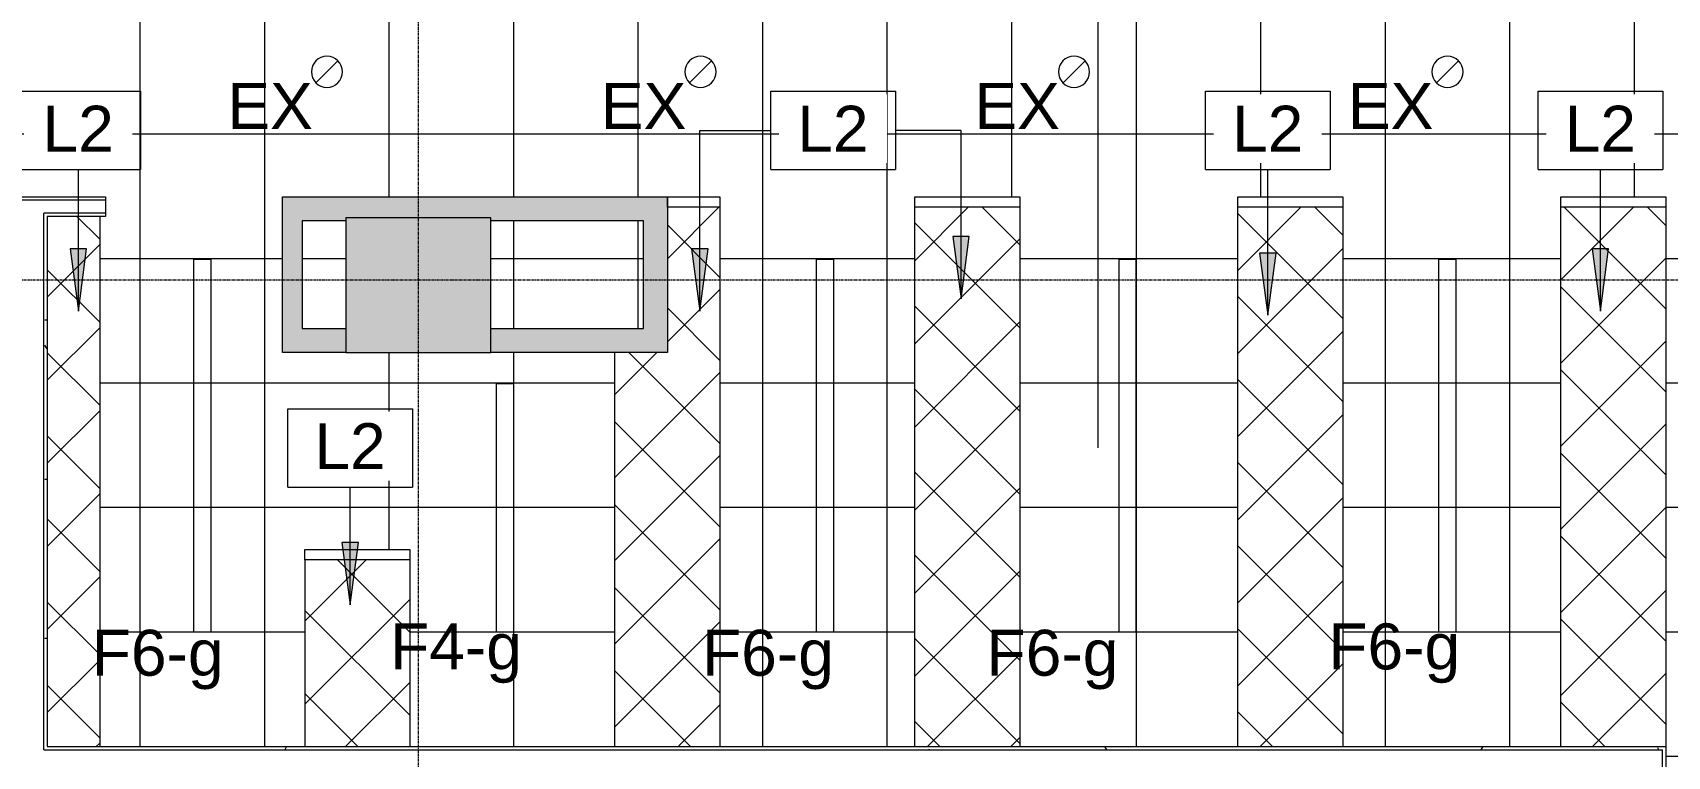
# Model space of a CAD drawing. Header units: inches. Extents: x -203 to 2908, y -968 to 768.
# Drawn here: x 1180.4 to 1495.5, y -107.2 to 32.3 of the extents above; entities that cross this region are included whole.
import ezdxf

# ---------------------------------------------------------------- set-up
doc = ezdxf.new("R2010")
doc.units = ezdxf.units.IN
doc.header["$MEASUREMENT"] = 0
doc.linetypes.add('Grid Line 1_2_', pattern=[0.875, 0.5, -0.125, 0.125, -0.125])
for name, color, linetype, lineweight in [('A-ANNO-KEYN', 231, 'Continuous', 9), ('A-AREA-IDEN', 2, 'Continuous', 9), ('A-CLNG', 13, 'Continuous', 13), ('A-CLNG-PATT', 13, 'Continuous', 13), ('A-DETL-GENF', 92, 'Continuous', 9), ('A-DETL-THIN', 151, 'Continuous', 9), ('A-WALL', 113, 'Continuous', 13), ('A-WALL-PATT', 111, 'Continuous', 13), ('E-LITE-EQPM', 33, 'Continuous', 9), ('E-LITE-EQPM-IDEN', 33, 'Continuous', 9), ('I-WALL', 2, 'Continuous', 13), ('Q-CASE', 31, 'Continuous', 9), ('S-GRID', 1, 'Continuous', 9)]:
    doc.layers.add(name, color=color, linetype=linetype, lineweight=lineweight)
doc.styles.add('Arial', font='arial.ttf', dxfattribs={"height": 8.851796})
pattern_1 = [(0, (0, 0), (30.72, 7.68), [1.267, -21.773, 1.267, -21.773, -122.88]), (0, (0, 0), (30.72, 7.68), [-46.08, 1.267, -44.813, 1.267, -21.773, -53.76]), (0, (0, 0), (30.72, 7.68), [-115.2, 1.267, -14.093, 1.267, -37.133]), (120, (11.52, 3.84), (-22.011075, 22.7643), [1.267, -21.773, 1.267, -21.773, -122.88]), (120, (11.52, 3.84), (-22.011075, 22.7643), [-46.08, 1.267, -44.813, 1.267, -21.773, -53.76]), (120, (11.52, 3.84), (-22.011075, 22.7643), [-115.2, 1.267, -14.093, 1.267, -37.133]), (240, (15.36, 19.2), (-8.708925, -30.4443), [1.267, -21.773, 1.267, -21.773, -122.88]), (240, (15.36, 19.2), (-8.708925, -30.4443), [-46.08, 1.267, -44.813, 1.267, -21.773, -53.76]), (240, (15.36, 19.2), (-8.708925, -30.4443), [-115.2, 1.267, -14.093, 1.267, -37.133])]
pattern_2 = [(45, (0, 0), (-8.01223, 8.01223), []), (135, (0, 0), (-8.01223, -8.01223), [])]

# ---------------------------------------------------------------- blocks, each defined once
blk = doc.blocks.new('Casework 29 - Casework 15-5050324-LEVEL 8 - RCP')
at = {"layer": 'Q-CASE'}
h = blk.add_hatch(dxfattribs=at)
h.set_pattern_fill('FP_8', color=256, style=0, pattern_type=2)
h.set_pattern_definition(pattern_2)
h.paths.add_polyline_path([(1492.05, -105.34), (1495.17, -105.34), (1495.17, -1.34), (1474.92, -1.34), (1474.92, -105.34), (1491.42, -105.34)], flags=0)
at = {"layer": 'Q-CASE', "lineweight": 20}
for p, q in [((1474.92, -1.34), (1474.92, 0.66)), ((1474.92, 0.66), (1495.17, 0.66)), ((1495.17, 0.66), (1495.17, -1.34)), ((1495.17, -1.34), (1474.92, -1.34))]:
    blk.add_line(p, q, dxfattribs=at)
at = {"layer": 'Q-CASE'}
for p, q in [((1474.92, -105.34), (1474.92, -1.34)), ((1495.17, -1.34), (1495.17, -105.34))]:
    blk.add_line(p, q, dxfattribs=at)
blk = doc.blocks.new('L-Recessed Circular - Downlight - 6_ EXISTING-5102174-LEVEL 8 - RCP')
at = {"layer": 'E-LITE-EQPM'}
for q in [(-2.12, -2.12), (2.12, 2.12)]:
    blk.add_line((0, 0), q, dxfattribs=at)
for start, end in [(360, 180), (180, 360)]:
    blk.add_arc((0, 0), 3, start, end, dxfattribs=at)
blk = doc.blocks.new('Casework 24 - Casework 15-5356389-LEVEL 8 - RCP')
at = {"layer": 'Q-CASE'}
h = blk.add_hatch(dxfattribs=at)
h.set_pattern_fill('FP_8', color=256, style=0, pattern_type=2)
h.set_pattern_definition(pattern_2)
h.paths.add_polyline_path([(1432.92, -105.34), (1432.92, -1.34), (1412.67, -1.34), (1412.67, -105.34)], flags=0)
at = {"layer": 'Q-CASE', "lineweight": 20}
for p, q in [((1412.67, -1.34), (1412.67, 0.66)), ((1412.67, 0.66), (1432.92, 0.66)), ((1432.92, 0.66), (1432.92, -1.34)), ((1432.92, -1.34), (1412.67, -1.34))]:
    blk.add_line(p, q, dxfattribs=at)
at = {"layer": 'Q-CASE'}
for p, q in [((1412.67, -105.34), (1412.67, -1.34)), ((1432.92, -1.34), (1432.92, -105.34))]:
    blk.add_line(p, q, dxfattribs=at)
blk = doc.blocks.new('Casework 22 - Casework 15-5356455-LEVEL 8 - RCP')
at = {"layer": 'Q-CASE'}
h = blk.add_hatch(dxfattribs=at)
h.set_pattern_fill('FP_8', color=256, style=0, pattern_type=2)
h.set_pattern_definition(pattern_2)
h.paths.add_polyline_path([(1358.79, -105.34), (1370.67, -105.34), (1370.67, -1.34), (1350.42, -1.34), (1350.42, -105.34)], flags=0)
at = {"layer": 'Q-CASE', "lineweight": 20}
for p, q in [((1350.42, -1.34), (1350.42, 0.66)), ((1350.42, 0.66), (1370.67, 0.66)), ((1370.67, 0.66), (1370.67, -1.34)), ((1370.67, -1.34), (1350.42, -1.34))]:
    blk.add_line(p, q, dxfattribs=at)
at = {"layer": 'Q-CASE'}
for p, q in [((1350.42, -105.34), (1350.42, -1.34)), ((1370.67, -1.34), (1370.67, -105.34))]:
    blk.add_line(p, q, dxfattribs=at)
blk = doc.blocks.new('Casework 13 - Casework 15-5356964-LEVEL 8 - RCP')
at = {"layer": 'Q-CASE'}
h = blk.add_hatch(dxfattribs=at)
h.set_pattern_fill('FP_8', color=256, style=0, pattern_type=2)
h.set_pattern_definition(pattern_2)
h.paths.add_polyline_path([(1312.86, -105.34), (1312.86, -1.34), (1302.73, -1.34), (1302.73, -29.34), (1292.61, -29.34), (1292.61, -105.34)], flags=0)
at = {"layer": 'Q-CASE', "lineweight": 20}
for p, q in [((1302.73, -1.34), (1302.73, 0.66)), ((1302.73, 0.66), (1312.86, 0.66)), ((1312.86, 0.66), (1312.86, -1.34)), ((1312.86, -1.34), (1302.73, -1.34))]:
    blk.add_line(p, q, dxfattribs=at)
at = {"layer": 'Q-CASE'}
for p, q in [((1312.86, -1.34), (1312.86, -105.34)), ((1292.61, -105.34), (1292.61, -29.34))]:
    blk.add_line(p, q, dxfattribs=at)
blk = doc.blocks.new('Casework 12 - Casework 15-5361811-LEVEL 8 - RCP')
at = {"layer": 'Q-CASE'}
h = blk.add_hatch(dxfattribs=at)
h.set_pattern_fill('FP_8', color=256, style=0, pattern_type=2)
h.set_pattern_definition(pattern_2)
h.paths.add_polyline_path([(1253.08, -105.34), (1253.08, -69.34), (1232.93, -69.34), (1232.93, -105.34)], flags=0)
at = {"layer": 'Q-CASE', "lineweight": 20}
for p, q in [((1232.83, -69.34), (1232.83, -67.34)), ((1232.83, -67.34), (1253.08, -67.34)), ((1253.08, -67.34), (1253.08, -69.34)), ((1253.08, -69.34), (1232.83, -69.34))]:
    blk.add_line(p, q, dxfattribs=at)
at = {"layer": 'Q-CASE'}
for p, q in [((1232.93, -105.34), (1232.93, -69.34)), ((1253.08, -69.34), (1253.08, -105.34))]:
    blk.add_line(p, q, dxfattribs=at)
blk = doc.blocks.new('Casework 26 - Casework 15-5362021-LEVEL 8 - RCP')
at = {"layer": 'Q-CASE'}
h = blk.add_hatch(dxfattribs=at)
h.set_pattern_fill('FP_8', color=256, style=0, pattern_type=2)
h.set_pattern_definition(pattern_2)
h.paths.add_polyline_path([(1183.17, -105.34), (1193.3, -105.34), (1193.3, -3.09), (1183.17, -3.09), (1183.17, -88.22)], flags=0)
blk.add_line((1193.3, -3.09), (1193.3, -105.34), dxfattribs=at)
blk = doc.blocks.new('a-light Accolade D5 - Recessed - Ceiling or Wall - 6_0_ - F6-5279053-LEVEL 8 - RCP')
at = {"layer": 'E-LITE-EQPM'}
for p, q in [((-35.88, -2.33), (-35.88, 1.06)), ((-35.88, 1.06), (35.93, 1.06)), ((35.93, 1.06), (35.93, -2.33)), ((35.93, -2.33), (-35.88, -2.33))]:
    blk.add_line(p, q, dxfattribs=at)
blk = doc.blocks.new('a-light Accolade D5 - Recessed - Ceiling or Wall - 4_0_ - F4-5362530-LEVEL 8 - RCP')
at = {"layer": 'E-LITE-EQPM'}
for p, q in [((-23.88, -2.33), (-23.88, 1.06)), ((-23.88, 1.06), (23.93, 1.06)), ((23.93, 1.06), (23.93, -2.33)), ((23.93, -2.33), (-23.88, -2.33))]:
    blk.add_line(p, q, dxfattribs=at)
blk = doc.blocks.new('Keynote Tag - Keynote Number - Boxed-135510-LEVEL 8 - RCP')
at = {"layer": 'A-ANNO-KEYN'}
for p, q in [((-0.125, -0.0792), (-0.125, 0.0781)), ((-0.125, 0.0781), (0.125, 0.0781)), ((0.125, 0.0781), (0.125, -0.0792)), ((-0.125, -0.0792), (0.125, -0.0792))]:
    blk.add_line(p, q, dxfattribs=at)

msp = doc.modelspace()

# ---------------------------------------------------------------- hatches: boundary and pattern name
at = {"layer": 'A-ANNO-KEYN'}
for points in [[(1189.19, -21.37), (1190.77, -9.37), (1187.61, -9.37)], [(1308.98, -21.37), (1310.56, -9.37), (1307.4, -9.37)], [(1359.35, -18.97), (1360.93, -6.97), (1357.77, -6.97)], [(1482.59, -21.38), (1484.17, -9.38), (1481.01, -9.38)], [(1418.47, -22.16), (1420.05, -10.16), (1416.89, -10.16)], [(1241.58, -78.01), (1243.16, -66.01), (1240, -66.01)]]:
    msp.add_hatch(color=256, dxfattribs=at).paths.add_polyline_path(points, flags=0)
at = {"layer": 'A-CLNG-PATT'}
h = msp.add_hatch(dxfattribs=at)
h.set_pattern_fill('FP_16', color=256, style=0, pattern_type=2)
h.set_pattern_definition([(90, (1129.11, -227.207), (24, -1e-15), []), (0, (1129.11, -227.207), (0, -24), [])])
h.paths.add_polyline_path([(1513.61, -357.66), (1553.42, -357.66), (1553.42, 350.67), (1497.05, 350.67), (1497.05, 222.43), (1477.67, 222.43), (1477.67, 75.11), (1495.17, 75.11), (1495.17, 70.48), (1413.05, 70.48), (1413.05, 70.09), (1409.3, 70.09), (1409.3, 70.92), (1167.42, 70.92), (1167.42, 70.48), (766.8, 70.48), (766.8, 0.66), (1194.42, 0.66), (1194.42, -3.09), (1193.3, -3.09), (1193.3, -105.34), (1232.93, -105.34), (1232.93, -69.34), (1232.83, -69.34), (1232.83, -67.34), (1253.08, -67.34), (1253.08, -105.34), (1292.61, -105.34), (1292.61, -29.34), (1228.55, -29.34), (1228.55, 0.66), (1312.86, 0.66), (1312.86, -105.34), (1350.42, -105.34), (1350.42, 0.66), (1370.67, 0.66), (1370.67, -105.34), (1412.67, -105.34), (1412.67, 0.66), (1432.92, 0.66), (1432.92, -105.34), (1474.92, -105.34), (1474.92, 0.66), (1495.17, 0.66), (1495.17, -357.66), (1499.73, -357.66)], flags=0)
h.paths.add_polyline_path([(1525.11, -290.21), (1524.33, -290.11), (1523.61, -289.81), (1522.99, -289.33), (1522.51, -288.71), (1522.21, -287.98), (1522.11, -287.21), (1522.21, -286.43), (1522.51, -285.71), (1522.99, -285.09), (1523.61, -284.61), (1524.33, -284.31), (1525.11, -284.21), (1525.89, -284.31), (1526.61, -284.61), (1527.23, -285.09), (1527.71, -285.71), (1528.01, -286.43), (1528.11, -287.21), (1528.01, -287.98), (1527.71, -288.71), (1527.23, -289.33), (1526.61, -289.81), (1525.89, -290.11)], flags=0)
h.paths.add_polyline_path([(1525.11, -218.21), (1524.33, -218.11), (1523.61, -217.81), (1522.99, -217.33), (1522.51, -216.71), (1522.21, -215.98), (1522.11, -215.21), (1522.21, -214.43), (1522.51, -213.71), (1522.99, -213.09), (1523.61, -212.61), (1524.33, -212.31), (1525.11, -212.21), (1525.89, -212.31), (1526.61, -212.61), (1527.23, -213.09), (1527.71, -213.71), (1528.01, -214.43), (1528.11, -215.21), (1528.01, -215.98), (1527.71, -216.71), (1527.23, -217.33), (1526.61, -217.81), (1525.89, -218.11)], flags=0)
h.paths.add_polyline_path([(1525.11, -146.21), (1524.33, -146.11), (1523.61, -145.81), (1522.99, -145.33), (1522.51, -144.71), (1522.21, -143.98), (1522.11, -143.21), (1522.21, -142.43), (1522.51, -141.71), (1522.99, -141.09), (1523.61, -140.61), (1524.33, -140.31), (1525.11, -140.21), (1525.89, -140.31), (1526.61, -140.61), (1527.23, -141.09), (1527.71, -141.71), (1528.01, -142.43), (1528.11, -143.21), (1528.01, -143.98), (1527.71, -144.71), (1527.23, -145.33), (1526.61, -145.81), (1525.89, -146.11)], flags=0)
h.paths.add_polyline_path([(1525.11, -74.21), (1524.33, -74.11), (1523.61, -73.81), (1522.99, -73.33), (1522.51, -72.71), (1522.21, -71.98), (1522.11, -71.21), (1522.21, -70.43), (1522.51, -69.71), (1522.99, -69.09), (1523.61, -68.61), (1524.33, -68.31), (1525.11, -68.21), (1525.89, -68.31), (1526.61, -68.61), (1527.23, -69.09), (1527.71, -69.71), (1528.01, -70.43), (1528.11, -71.21), (1528.01, -71.98), (1527.71, -72.71), (1527.23, -73.33), (1526.61, -73.81), (1525.89, -74.11)], flags=0)
h.paths.add_polyline_path([(1298.11, -24.72), (1298.11, -3.97), (1268.73, -3.97), (1268.73, -24.72), (1292.61, -24.72)], flags=0)
h.paths.add_polyline_path([(1240.73, -24.72), (1240.73, -3.97), (1232.3, -3.97), (1232.3, -24.72)], flags=0)
h.paths.add_polyline_path([(805.11, 21.79), (804.33, 21.89), (803.61, 22.19), (802.99, 22.67), (802.51, 23.29), (802.21, 24.02), (802.11, 24.79), (802.21, 25.57), (802.51, 26.29), (802.99, 26.91), (803.61, 27.39), (804.33, 27.69), (805.11, 27.79), (805.89, 27.69), (806.61, 27.39), (807.23, 26.91), (807.71, 26.29), (808.01, 25.57), (808.11, 24.79), (808.01, 24.02), (807.71, 23.29), (807.23, 22.67), (806.61, 22.19), (805.89, 21.89)], flags=0)
h.paths.add_polyline_path([(877.11, 21.79), (876.33, 21.89), (875.61, 22.19), (874.99, 22.67), (874.51, 23.29), (874.21, 24.02), (874.11, 24.79), (874.21, 25.57), (874.51, 26.29), (874.99, 26.91), (875.61, 27.39), (876.33, 27.69), (877.11, 27.79), (877.89, 27.69), (878.61, 27.39), (879.23, 26.91), (879.71, 26.29), (880.01, 25.57), (880.11, 24.79), (880.01, 24.02), (879.71, 23.29), (879.23, 22.67), (878.61, 22.19), (877.89, 21.89)], flags=0)
h.paths.add_polyline_path([(1093.11, 21.79), (1092.33, 21.89), (1091.61, 22.19), (1090.99, 22.67), (1090.51, 23.29), (1090.21, 24.02), (1090.11, 24.79), (1090.21, 25.57), (1090.51, 26.29), (1090.99, 26.91), (1091.61, 27.39), (1092.33, 27.69), (1093.11, 27.79), (1093.89, 27.69), (1094.61, 27.39), (1095.23, 26.91), (1095.71, 26.29), (1096.01, 25.57), (1096.11, 24.79), (1096.01, 24.02), (1095.71, 23.29), (1095.23, 22.67), (1094.61, 22.19), (1093.89, 21.89)], flags=0)
h.paths.add_polyline_path([(949.11, 21.79), (948.33, 21.89), (947.61, 22.19), (946.99, 22.67), (946.51, 23.29), (946.21, 24.02), (946.11, 24.79), (946.21, 25.57), (946.51, 26.29), (946.99, 26.91), (947.61, 27.39), (948.33, 27.69), (949.11, 27.79), (949.89, 27.69), (950.61, 27.39), (951.23, 26.91), (951.71, 26.29), (952.01, 25.57), (952.11, 24.79), (952.01, 24.02), (951.71, 23.29), (951.23, 22.67), (950.61, 22.19), (949.89, 21.89)], flags=0)
h.paths.add_polyline_path([(1021.11, 21.79), (1020.33, 21.89), (1019.61, 22.19), (1018.99, 22.67), (1018.51, 23.29), (1018.21, 24.02), (1018.11, 24.79), (1018.21, 25.57), (1018.51, 26.29), (1018.99, 26.91), (1019.61, 27.39), (1020.33, 27.69), (1021.11, 27.79), (1021.89, 27.69), (1022.61, 27.39), (1023.23, 26.91), (1023.71, 26.29), (1024.01, 25.57), (1024.11, 24.79), (1024.01, 24.02), (1023.71, 23.29), (1023.23, 22.67), (1022.61, 22.19), (1021.89, 21.89)], flags=0)
h.paths.add_polyline_path([(1165.11, 21.79), (1164.33, 21.89), (1163.61, 22.19), (1162.99, 22.67), (1162.51, 23.29), (1162.21, 24.02), (1162.11, 24.79), (1162.21, 25.57), (1162.51, 26.29), (1162.99, 26.91), (1163.61, 27.39), (1164.33, 27.69), (1165.26, 27.77), (1165.89, 27.69), (1166.61, 27.39), (1167.23, 26.91), (1167.75, 26.19), (1168.01, 25.57), (1168.11, 24.79), (1168.01, 24.02), (1167.71, 23.29), (1167.23, 22.67), (1166.61, 22.19), (1165.89, 21.89), (1165.26, 21.81)], flags=0)
h.paths.add_polyline_path([(1309.11, 21.79), (1308.33, 21.89), (1307.61, 22.19), (1306.99, 22.67), (1306.51, 23.29), (1306.21, 24.02), (1306.11, 24.79), (1306.21, 25.57), (1306.51, 26.29), (1306.99, 26.91), (1307.61, 27.39), (1308.33, 27.69), (1309.11, 27.79), (1309.89, 27.69), (1310.61, 27.39), (1311.23, 26.91), (1311.71, 26.29), (1312.01, 25.57), (1312.11, 24.79), (1312.01, 24.02), (1311.71, 23.29), (1311.23, 22.67), (1310.61, 22.19), (1309.89, 21.89)], flags=0)
h.paths.add_polyline_path([(1237.11, 21.79), (1236.33, 21.89), (1235.61, 22.19), (1234.99, 22.67), (1234.51, 23.29), (1234.21, 24.02), (1234.11, 24.79), (1234.21, 25.57), (1234.51, 26.29), (1234.99, 26.91), (1235.61, 27.39), (1236.33, 27.69), (1237.11, 27.79), (1237.89, 27.69), (1238.61, 27.39), (1239.23, 26.91), (1239.71, 26.29), (1240.01, 25.57), (1240.11, 24.79), (1240.01, 24.02), (1239.71, 23.29), (1239.23, 22.67), (1238.61, 22.19), (1237.89, 21.89)], flags=0)
h.paths.add_polyline_path([(1381.11, 21.79), (1380.33, 21.89), (1379.61, 22.19), (1378.99, 22.67), (1378.51, 23.29), (1378.21, 24.02), (1378.11, 24.79), (1378.21, 25.57), (1378.51, 26.29), (1378.99, 26.91), (1379.61, 27.39), (1380.33, 27.69), (1381.11, 27.79), (1381.89, 27.69), (1382.61, 27.39), (1383.23, 26.91), (1383.71, 26.29), (1384.01, 25.57), (1384.11, 24.79), (1384.01, 24.02), (1383.71, 23.29), (1383.23, 22.67), (1382.61, 22.19), (1381.89, 21.89)], flags=0)
h.paths.add_polyline_path([(1453.11, 21.79), (1452.33, 21.89), (1451.61, 22.19), (1450.99, 22.67), (1450.51, 23.29), (1450.21, 24.02), (1450.11, 24.79), (1450.21, 25.57), (1450.51, 26.29), (1450.99, 26.91), (1451.61, 27.39), (1452.33, 27.69), (1453.11, 27.79), (1453.89, 27.69), (1454.61, 27.39), (1455.23, 26.91), (1455.71, 26.29), (1456.01, 25.57), (1456.11, 24.79), (1456.01, 24.02), (1455.71, 23.29), (1455.23, 22.67), (1454.61, 22.19), (1453.89, 21.89)], flags=0)
h.paths.add_polyline_path([(1525.11, 21.79), (1524.33, 21.89), (1523.61, 22.19), (1522.99, 22.67), (1522.51, 23.29), (1522.21, 24.02), (1522.11, 24.79), (1522.21, 25.57), (1522.51, 26.29), (1522.99, 26.91), (1523.61, 27.39), (1524.33, 27.69), (1525.11, 27.79), (1525.89, 27.69), (1526.61, 27.39), (1527.23, 26.91), (1527.71, 26.29), (1528.01, 25.57), (1528.11, 24.79), (1528.01, 24.02), (1527.71, 23.29), (1527.23, 22.67), (1526.61, 22.19), (1525.89, 21.89)], flags=0)
h.paths.add_polyline_path([(1525.11, 93.79), (1524.33, 93.89), (1523.61, 94.19), (1522.99, 94.67), (1522.51, 95.29), (1522.21, 96.02), (1522.11, 96.79), (1522.21, 97.57), (1522.51, 98.29), (1522.99, 98.91), (1523.61, 99.39), (1524.33, 99.69), (1525.11, 99.79), (1525.89, 99.69), (1526.61, 99.39), (1527.23, 98.91), (1527.71, 98.29), (1528.01, 97.57), (1528.11, 96.79), (1528.01, 96.02), (1527.71, 95.29), (1527.23, 94.67), (1526.61, 94.19), (1525.89, 93.89)], flags=0)
h.paths.add_polyline_path([(1525.11, 165.79), (1524.33, 165.89), (1523.61, 166.19), (1522.99, 166.67), (1522.51, 167.29), (1522.21, 168.02), (1522.11, 168.79), (1522.21, 169.57), (1522.51, 170.29), (1522.99, 170.91), (1523.61, 171.39), (1524.33, 171.69), (1525.11, 171.79), (1525.89, 171.69), (1526.61, 171.39), (1527.23, 170.91), (1527.71, 170.29), (1528.01, 169.57), (1528.11, 168.79), (1528.01, 168.02), (1527.71, 167.29), (1527.23, 166.67), (1526.61, 166.19), (1525.89, 165.89)], flags=0)
h.paths.add_polyline_path([(1525.11, 237.79), (1524.33, 237.89), (1523.61, 238.19), (1522.99, 238.67), (1522.51, 239.29), (1522.21, 240.02), (1522.11, 240.79), (1522.21, 241.57), (1522.51, 242.29), (1522.99, 242.91), (1523.61, 243.39), (1524.33, 243.69), (1525.11, 243.79), (1525.89, 243.69), (1526.61, 243.39), (1527.23, 242.91), (1527.71, 242.29), (1528.01, 241.57), (1528.11, 240.79), (1528.01, 240.02), (1527.71, 239.29), (1527.23, 238.67), (1526.61, 238.19), (1525.89, 237.89)], flags=0)
h.paths.add_polyline_path([(1525.11, 309.79), (1524.33, 309.89), (1523.61, 310.19), (1522.99, 310.67), (1522.51, 311.29), (1522.21, 312.02), (1522.11, 312.79), (1522.21, 313.57), (1522.51, 314.29), (1522.99, 314.91), (1523.61, 315.39), (1524.33, 315.69), (1525.11, 315.79), (1525.89, 315.69), (1526.61, 315.39), (1527.23, 314.91), (1527.71, 314.29), (1528.01, 313.57), (1528.11, 312.79), (1528.01, 312.02), (1527.71, 311.29), (1527.23, 310.67), (1526.61, 310.19), (1525.89, 309.89)], flags=0)
at = {"layer": 'A-DETL-GENF'}
h = msp.add_hatch(color=7, dxfattribs=at)
h.paths.add_polyline_path([(464.83, -720.82), (893.53, -538.81), (1016.23, -538.81), (1016.23, -524.94), (892.67, -524.94), (457.06, -709.88), (459.54, -715.74), (462.19, -714.61)], flags=0)
h.paths.add_polyline_path([(3.31, -538.98), (25.4, -529.6), (16.02, -507.51), (-6.07, -516.89), (-5.16, -519.03)], flags=0)
h.paths.add_polyline_path([(1684.59, -538.81), (1737.17, -538.81), (1737.17, -496.55), (1730.17, -496.55), (1730.17, -494.3), (1723.7, -494.3), (1723.7, -524.65), (1674.68, -524.65), (1674.68, -531.81), (1676.23, -531.81), (1676.23, -538.81), (1681.04, -538.81)], flags=0)
h.paths.add_polyline_path([(492.17, -532.94), (492.17, -512), (471.73, -512), (471.73, -532.94), (492.01, -532.94)], flags=0)
h.paths.add_polyline_path([(259.11, -532.49), (281.21, -523.11), (271.83, -501.02), (249.74, -510.4), (257.64, -529.03)], flags=0)
h.paths.add_polyline_path([(491.11, -225.31), (494.81, -225.31), (494.81, -201.31), (471.73, -201.31), (471.73, -225.31), (489.31, -225.31)], flags=0)
h.paths.add_polyline_path([(979.73, -121.34), (993.73, -121.34), (993.73, 0.66), (950.73, 0.66), (950.73, -16.34), (908.73, -16.34), (908.73, 0.66), (846.73, 0.66), (846.73, -16.34), (804.73, -16.34), (804.73, 0.66), (742.73, 0.66), (742.73, -16.34), (700.73, -16.34), (700.73, 0.66), (638.73, 0.66), (638.73, -16.34), (596.73, -16.34), (596.73, 0.66), (569.74, 0.66), (569.74, -24.34), (979.73, -24.34), (979.73, -111.34)], flags=0)
h.paths.add_polyline_path([(1258.46, -29.34), (1268.73, -29.34), (1268.73, -3.4), (1240.73, -3.4), (1240.73, -29.34), (1257.93, -29.34)], flags=0)
h.paths.add_polyline_path([(1557.17, -29.34), (1582.73, -29.34), (1582.73, -1.34), (1556.36, -1.34), (1556.36, -29.34)], flags=0)
h.paths.add_polyline_path([(248.73, -29.34), (248.73, -1.34), (220.73, -1.34), (220.73, -29.34), (246.25, -29.34)], flags=0)
h.paths.add_polyline_path([(-84.26, -27.34), (-84.26, -2.95), (-117.75, -2.95), (-117.75, -27.34), (-93.75, -27.34)], flags=0)
h.paths.add_polyline_path([(1737.17, 284.95), (1737.17, 337.71), (1772.13, 337.71), (1772.13, 351.59), (1723.3, 351.59), (1723.3, 284.95)], flags=0)
h.paths.add_polyline_path([(1910.23, 337.71), (1924.09, 337.71), (1924.09, 580.15), (1910.23, 580.15), (1910.23, 351.59), (1889.03, 351.59), (1889.03, 337.71)], flags=0)
h.paths.add_polyline_path([(1542.73, 553.15), (1566.73, 553.15), (1566.73, 577.15), (1542.73, 577.15)], flags=0)
h.paths.add_polyline_path([(1257.05, 553.15), (1266.73, 553.15), (1266.73, 577.15), (1242.73, 577.15), (1242.73, 553.15), (1252.42, 553.15)], flags=0)
h.paths.add_polyline_path([(961.42, 553.15), (966.73, 553.15), (966.73, 577.15), (942.73, 577.15), (942.73, 553.15), (956.8, 553.15)], flags=0)
h.paths.add_polyline_path([(596.73, 553.15), (620.73, 553.15), (620.73, 577.15), (596.73, 577.15)], flags=0)
h.paths.add_polyline_path([(222.73, 553.15), (246.73, 553.15), (246.73, 577.15), (222.73, 577.15)], flags=0)
h.paths.add_polyline_path([(-15.27, 553.15), (-15.27, 577.15), (-39.27, 577.15), (-39.27, 553.15)], flags=0)
at = {"layer": 'A-WALL-PATT', "lineweight": 9}
for points in [[(1228.55, -24.72), (1232.3, -24.72), (1232.3, 0.66), (1228.55, 0.66), (1228.55, -3.97)], [(1298.11, -3.97), (1302.73, -3.97), (1302.73, 0.66), (1232.3, 0.66), (1232.3, -3.97), (1240.73, -3.97), (1240.73, -3.4), (1268.73, -3.4), (1268.73, -3.97), (1292.61, -3.97)], [(1302.73, -24.72), (1302.73, -3.97), (1298.11, -3.97), (1298.11, -24.72)]]:
    msp.add_hatch(color=7, dxfattribs=at).paths.add_polyline_path(points, flags=0)
h = msp.add_hatch(dxfattribs=at)
h.set_pattern_fill('FP_1', color=256, style=0, pattern_type=2)
h.set_pattern_definition(pattern_1)
h.paths.add_polyline_path([(1057.42, -3.09), (1180.05, -3.09), (1180.05, -2.47), (1057.42, -2.47)], flags=0)
h.paths.add_polyline_path([(1183.17, -3.09), (1194.42, -3.09), (1194.42, -2.47), (1182.55, -2.47), (1182.55, -3.09)], flags=0)
h = msp.add_hatch(dxfattribs=at)
h.set_pattern_fill('FP_1', color=256, style=0, pattern_type=2)
h.set_pattern_definition(pattern_1)
h.paths.add_polyline_path([(1183.17, -181.66), (1183.17, -108.47), (1182.55, -108.47), (1182.55, -181.66)], flags=0)
h.paths.add_polyline_path([(1182.56, -105.97), (1183.17, -105.97), (1183.17, -3.09), (1182.55, -3.09), (1182.55, -105.97)], flags=0)
h = msp.add_hatch(color=7, dxfattribs=at)
h.paths.add_polyline_path([(1268.73, -29.34), (1302.73, -29.34), (1302.73, -24.72), (1268.73, -24.72), (1268.73, -26.67)], flags=0)
h.paths.add_polyline_path([(1240.73, -29.34), (1240.73, -24.72), (1228.55, -24.72), (1228.55, -29.34)], flags=0)
h = msp.add_hatch(dxfattribs=at)
h.set_pattern_fill('FP_1', color=256, style=0, pattern_type=2)
h.set_pattern_definition(pattern_1)
h.paths.add_polyline_path([(1494.26, -105.97), (1494.55, -105.97), (1494.55, -105.34), (1183.17, -105.34), (1183.17, -105.97), (1492.39, -105.97)], flags=0)
h = msp.add_hatch(dxfattribs=at)
h.set_pattern_fill('FP_1', color=256, style=0, pattern_type=2)
h.set_pattern_definition(pattern_1)
h.paths.add_polyline_path([(1495.17, -170.97), (1495.17, -151.22), (1494.55, -151.22), (1494.55, -170.97)], flags=0)
h.paths.add_polyline_path([(1495.17, -111.22), (1495.17, -105.34), (1494.55, -105.34), (1494.55, -111.22)], flags=0)

# ---------------------------------------------------------------- linework, layer by layer
at = {"layer": 'A-ANNO-KEYN'}
for p, q in [((1308.98, 13.48), (1322.67, 13.48)), ((1308.98, -21.37), (1308.98, 13.48)), ((1359.35, 13.48), (1346.67, 13.48)), ((1359.35, -18.97), (1359.35, 13.48)), ((1189.19, -21.37), (1189.19, 5.93)), ((1418.47, -22.16), (1418.47, 5.93)), ((1482.59, -21.38), (1482.59, 5.93)), ((1190.77, -9.37), (1187.61, -9.37)), ((1187.61, -9.37), (1189.19, -21.37)), ((1189.19, -21.37), (1190.77, -9.37)), ((1310.56, -9.37), (1307.4, -9.37)), ((1307.4, -9.37), (1308.98, -21.37)), ((1308.98, -21.37), (1310.56, -9.37)), ((1360.93, -6.97), (1357.77, -6.97)), ((1357.77, -6.97), (1359.35, -18.97)), ((1359.35, -18.97), (1360.93, -6.97)), ((1484.17, -9.38), (1481.01, -9.38)), ((1481.01, -9.38), (1482.59, -21.38)), ((1482.59, -21.38), (1484.17, -9.38)), ((1420.05, -10.16), (1416.89, -10.16)), ((1416.89, -10.16), (1418.47, -22.16)), ((1418.47, -22.16), (1420.05, -10.16)), ((1241.58, -78.01), (1241.58, -55.3)), ((1243.16, -66.01), (1240, -66.01)), ((1240, -66.01), (1241.58, -78.01)), ((1241.58, -78.01), (1243.16, -66.01))]:
    msp.add_line(p, q, dxfattribs=at)
at = {"layer": 'A-AREA-IDEN'}
msp.add_line((1385.78, -47.75), (1385.78, 35.04), dxfattribs=at)
at = {"layer": 'A-CLNG'}
for centre, start, end in [((1237.11, 24.79), 0, 180), ((1309.11, 24.79), 0, 180), ((1381.11, 24.79), 0, 180), ((1453.11, 24.79), 0, 180), ((1237.11, 24.79), 180, 360), ((1309.11, 24.79), 180, 360), ((1381.11, 24.79), 180, 360), ((1453.11, 24.79), 180, 360)]:
    msp.add_arc(centre, 3, start, end, dxfattribs=at)
at = {"layer": 'A-DETL-THIN'}
for p, q in [((1268.73, -3.4), (1240.73, -3.4)), ((1240.73, -3.4), (1240.73, -29.34)), ((1268.73, -29.34), (1268.73, -3.4)), ((1240.73, -29.34), (1268.73, -29.34))]:
    msp.add_line(p, q, dxfattribs=at)
at = {"layer": 'A-WALL'}
for p, q in [((1194.42, 0.03), (1057.42, 0.03)), ((1194.42, -2.47), (1182.55, -2.47)), ((1182.55, -105.97), (1182.55, -2.47)), ((1182.55, -105.97), (1494.55, -105.97)), ((1494.55, -111.22), (1494.55, -105.97))]:
    msp.add_line(p, q, dxfattribs=at)
at = {"layer": 'A-WALL', "color": 8, "lineweight": 20}
for p, q in [((1232.3, 0.66), (1302.73, 0.66)), ((1302.73, 0.66), (1302.73, -29.34)), ((1240.73, -3.97), (1232.3, -3.97)), ((1298.11, -3.97), (1268.73, -3.97)), ((1298.11, -24.72), (1298.11, -3.97)), ((1228.55, -29.34), (1228.55, -24.72)), ((1232.3, -24.72), (1240.73, -24.72)), ((1268.73, -24.72), (1298.11, -24.72)), ((1240.73, -29.34), (1228.55, -29.34)), ((1302.73, -29.34), (1268.73, -29.34))]:
    msp.add_line(p, q, dxfattribs=at)
at = {"layer": 'I-WALL'}
for p, q in [((1057.42, 0.66), (1194.42, 0.66)), ((1194.42, 0.66), (1194.42, -3.09)), ((1194.42, -3.09), (1183.17, -3.09)), ((1183.17, -3.09), (1183.17, -105.34)), ((1183.17, -105.34), (1495.17, -105.34)), ((1495.17, -105.34), (1495.17, -111.22))]:
    msp.add_line(p, q, dxfattribs=at)
at = {"layer": 'I-WALL', "color": 8, "lineweight": 20}
for p, q in [((1228.55, -24.72), (1228.55, 0.66)), ((1228.55, 0.66), (1232.3, 0.66)), ((1232.3, -3.97), (1232.3, -24.72))]:
    msp.add_line(p, q, dxfattribs=at)
at = {"layer": 'S-GRID', "linetype": 'Grid Line 1_2_'}
for p, q in [((1254.73, -968.26), (1254.73, 744.46)), ((-203.03, -15.31), (2046, -15.31))]:
    msp.add_line(p, q, dxfattribs=at)

# ---------------------------------------------------------------- block references
at = {"layer": 'A-ANNO-KEYN', "xscale": 95.99999999999994, "yscale": 95.99999999999994, "zscale": 95.99999999999994}
for p in [(1189.19, 13.54), (1334.67, 13.54), (1418.47, 13.54), (1482.59, 13.54), (1241.58, -47.69)]:
    msp.add_blockref('Keynote Tag - Keynote Number - Boxed-135510-LEVEL 8 - RCP', p, dxfattribs=at)
at = {"layer": 'E-LITE-EQPM'}
for p in [(1237.11, 24.79), (1309.11, 24.79), (1381.11, 24.79), (1453.11, 24.79)]:
    msp.add_blockref('L-Recessed Circular - Downlight - 6_ EXISTING-5102174-LEVEL 8 - RCP', p, dxfattribs=at)
at = {"layer": 'E-LITE-EQPM', "extrusion": (0, 0, -1), "rotation": 269.9999999999999}
for name, p in [('a-light Accolade D5 - Recessed - Ceiling or Wall - 6_0_ - F6-5279053-LEVEL 8 - RCP', (-1212.46, -47.28)), ('a-light Accolade D5 - Recessed - Ceiling or Wall - 6_0_ - F6-5279053-LEVEL 8 - RCP', (-1332.46, -47.28)), ('a-light Accolade D5 - Recessed - Ceiling or Wall - 6_0_ - F6-5279053-LEVEL 8 - RCP', (-1390.78, -47.28)), ('a-light Accolade D5 - Recessed - Ceiling or Wall - 6_0_ - F6-5279053-LEVEL 8 - RCP', (-1452.46, -47.28)), ('a-light Accolade D5 - Recessed - Ceiling or Wall - 4_0_ - F4-5362530-LEVEL 8 - RCP', (-1270.78, -59.28))]:
    msp.add_blockref(name, p, dxfattribs=at)
at = {"layer": 'Q-CASE'}
for name in ['Casework 13 - Casework 15-5356964-LEVEL 8 - RCP', 'Casework 22 - Casework 15-5356455-LEVEL 8 - RCP', 'Casework 24 - Casework 15-5356389-LEVEL 8 - RCP', 'Casework 29 - Casework 15-5050324-LEVEL 8 - RCP', 'Casework 26 - Casework 15-5362021-LEVEL 8 - RCP', 'Casework 12 - Casework 15-5361811-LEVEL 8 - RCP']:
    msp.add_blockref(name, (0, 0), dxfattribs=at)

# ---------------------------------------------------------------- texts
at = {"layer": 'E-LITE-EQPM-IDEN', "char_height": 8.852, "attachment_point": 2, "line_spacing_factor": 0.938532, "style": 'Arial'}
for s, insert, width in [('EX', (1226.14, 22.64), 19.656), ('EX', (1298.14, 22.64), 19.656), ('EX', (1370.14, 22.64), 19.656), ('EX', (1442.14, 22.64), 19.656), ('F4-g', (1261.98, -81.6), 30.24), ('F6-g', (1442.84, -81.6), 30.24), ('F6-g', (1204.48, -82.82), 30.24), ('F6-g', (1322.11, -82.82), 30.24), ('F6-g', (1376.96, -82.82), 30.24)]:
    msp.add_mtext(s, dxfattribs=dict(at, insert=insert, width=width))

# ---------------------------------------------------------------- next in the draw order: texts
at = {"layer": 'A-ANNO-KEYN', "char_height": 8.852, "width": 16.416, "attachment_point": 2, "line_spacing_factor": 0.938532, "style": 'Arial', "bg_fill": 3, "box_fill_scale": 1.25, "bg_fill_color": 0, "bg_fill_transparency": 0}
for insert in [(1189.16, 18.25), (1334.64, 18.25), (1418.44, 18.25), (1482.57, 18.25), (1241.55, -42.98)]:
    msp.add_mtext('L2', dxfattribs=dict(at, insert=insert))

# ---------------------------------------------------------------- next in the draw order: block references
at = {"layer": 'A-ANNO-KEYN', "xscale": 95.99999999999994, "yscale": 95.99999999999994, "zscale": 95.99999999999994}
msp.add_blockref('Keynote Tag - Keynote Number - Boxed-135510-LEVEL 8 - RCP', (1334.67, 13.54), dxfattribs=at)

# ---------------------------------------------------------------- next in the draw order: texts
at = {"layer": 'A-ANNO-KEYN', "insert": (1334.64, 18.25), "char_height": 8.852, "width": 16.416, "attachment_point": 2, "line_spacing_factor": 0.938532, "style": 'Arial', "bg_fill": 3, "box_fill_scale": 1.25, "bg_fill_color": 0, "bg_fill_transparency": 0}
msp.add_mtext('L2', dxfattribs=at)

doc.saveas('drawing.dxf')
